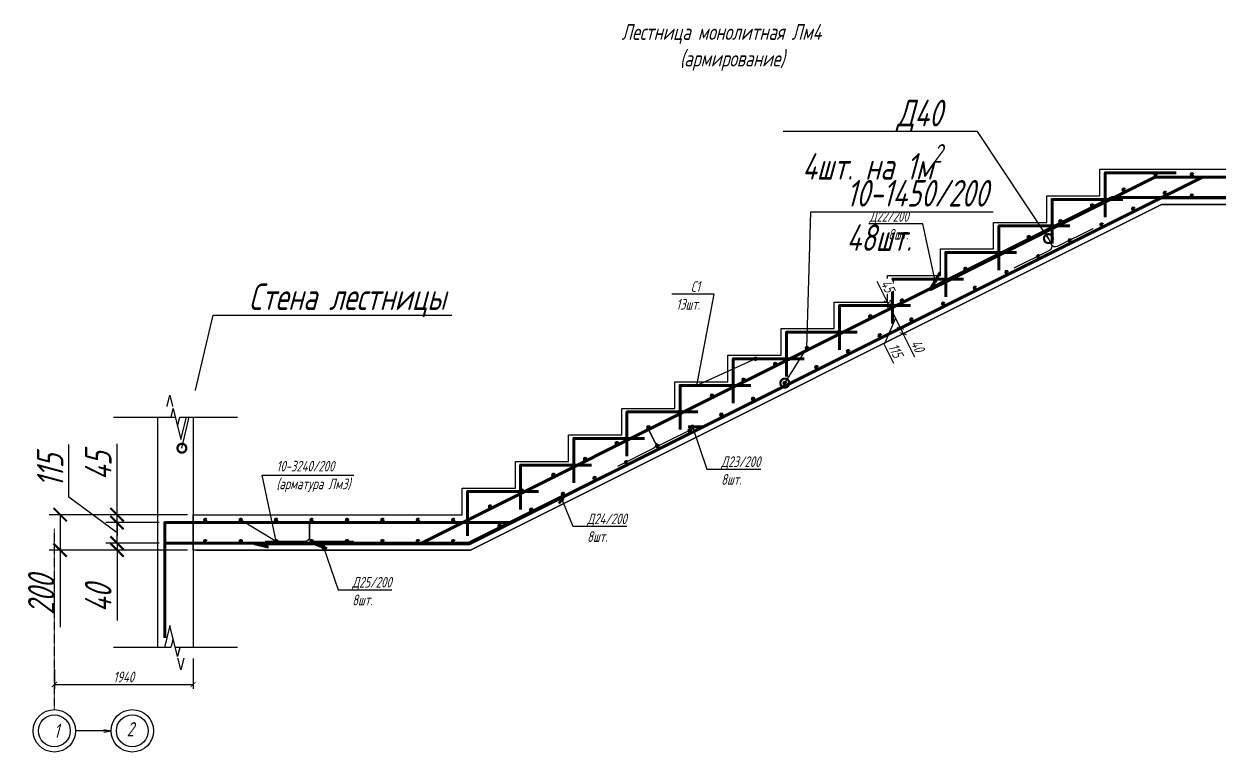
# Model space of a CAD drawing. Header units: millimetres. Extents: x 645 to 249636, y -127504 to 76561.
# Drawn here: x 170127 to 176874, y -35971 to -31860 of the extents above; entities that cross this region are included whole.
import ezdxf
from ezdxf import colors
from ezdxf.entities.mleader import LeaderData, LeaderLine
from ezdxf.math import Vec2, Vec3

# ---------------------------------------------------------------- set-up
doc = ezdxf.new("R2010")
doc.units = ezdxf.units.MM
doc.linetypes.add('Штрихпунктирная', pattern=[11, 6, -2, 1, -2])
doc.layers.get('Defpoints').update_dxf_attribs({"color": 8})
for name, color, linetype, lineweight in [('Обозначение', 94, 'Continuous', 25), ('Обозначения', 82, 'Continuous', 25), ('Обозначения @ 20', 82, 'Continuous', 25), ('Обозначения @ 50', 82, 'Continuous', 25), ('Основная', 7, 'Continuous', 60)]:
    doc.layers.add(name, color=color, linetype=linetype, lineweight=lineweight)
doc.styles.get("Standard").update_dxf_attribs({"font": 'simplex.shx', "width": 0.7, "oblique": 15, "height": 3})
doc.dimstyles.new('Default', dxfattribs={"dimtxt": 3, "dimasz": 1.5, "dimexe": 1.25, "dimexo": 0.625, "dimtad": 1, "dimdec": 0, "dimtxsty": 'Standard', "dimblk": 'ARCHTICK', "dimcen": 2.5, "dimadec": 0, "dimazin": 0, "dimtfac": 1, "dimtdec": 0, "dimtmove": 0, "dimatfit": 3, "dimfxl": 1, "dimarcsym": 0})

# ---------------------------------------------------------------- blocks, each defined once
blk = doc.blocks.new('_ArchTick')
at = {"color": 0, "linetype": 'ByBlock', "const_width": 0.15}
blk.add_lwpolyline([(-0.5, -0.5), (0.5, 0.5)], dxfattribs=at)
blk = doc.blocks.new('*D268')
at = {"layer": 'Defpoints', "color": 0, "transparency": 16777216}
for p in [(170652.6, -34630.8), (170922.1, -34675.8), (171082.1, -34630.8)]:
    blk.add_point(p, dxfattribs=at)
at = {"layer": 'Обозначение', "color": 0, "lineweight": -2, "transparency": 16777216}
for p, q in [((170652.6, -34630.8), (170652.6, -34231.5)), ((171050.9, -34630.8), (170590.1, -34630.8)), ((170890.9, -34675.8), (170590.1, -34675.8)), ((170652.6, -34675.8), (170652.6, -34630.8)), ((170652.6, -34675.8), (170652.6, -34750.8))]:
    blk.add_line(p, q, dxfattribs=at)
at = {"layer": 'Обозначение', "color": 0, "lineweight": -2, "transparency": 16777216, "xscale": 75, "yscale": 75, "zscale": 75}
for p, rotation in [((170652.6, -34630.8), 270), ((170652.6, -34675.8), 90)]:
    blk.add_blockref('_ArchTick', p, dxfattribs=dict(at, rotation=rotation))
at = {"layer": 'Обозначение', "color": 0, "transparency": 16777216, "insert": (170546.4, -34356.1), "char_height": 150, "attachment_point": 5, "rotation": 90}
blk.add_mtext('45', dxfattribs=at)
blk = doc.blocks.new('*D269')
at = {"layer": 'Defpoints', "color": 0, "transparency": 16777216}
for p in [(171082.1, -34630.8), (170331.5, -34830.8), (171082.1, -34830.8)]:
    blk.add_point(p, dxfattribs=at)
at = {"layer": 'Обозначение', "color": 0, "lineweight": -2, "transparency": 16777216}
for p, q in [((171050.9, -34630.8), (170269, -34630.8)), ((170331.5, -34630.8), (170331.5, -34830.8)), ((171050.9, -34830.8), (170269, -34830.8)), ((170331.5, -34830.8), (170331.5, -35265.8))]:
    blk.add_line(p, q, dxfattribs=at)
at = {"layer": 'Обозначение', "color": 0, "lineweight": -2, "transparency": 16777216, "xscale": 75, "yscale": 75, "zscale": 75}
for p, rotation in [((170331.5, -34630.8), 90), ((170331.5, -34830.8), 270)]:
    blk.add_blockref('_ArchTick', p, dxfattribs=dict(at, rotation=rotation))
at = {"layer": 'Обозначение', "color": 0, "transparency": 16777216, "insert": (170225.2, -35085.8), "char_height": 150, "attachment_point": 5, "rotation": 90}
blk.add_mtext('200', dxfattribs=at)
blk = doc.blocks.new('*D270')
at = {"layer": 'Defpoints', "color": 0, "transparency": 16777216}
for p in [(170922.1, -34790.8), (170652.6, -34830.8), (170882.1, -34830.8)]:
    blk.add_point(p, dxfattribs=at)
at = {"layer": 'Обозначение', "color": 0, "lineweight": -2, "transparency": 16777216}
for p, q in [((170652.6, -34790.8), (170652.6, -34715.8)), ((170890.9, -34790.8), (170590.1, -34790.8)), ((170652.6, -34790.8), (170652.6, -34830.8)), ((170850.9, -34830.8), (170590.1, -34830.8)), ((170652.6, -34830.8), (170652.6, -35227.4))]:
    blk.add_line(p, q, dxfattribs=at)
at = {"layer": 'Обозначение', "color": 0, "lineweight": -2, "transparency": 16777216, "xscale": 75, "yscale": 75, "zscale": 75}
for p, rotation in [((170652.6, -34790.8), 270), ((170652.6, -34830.8), 90)]:
    blk.add_blockref('_ArchTick', p, dxfattribs=dict(at, rotation=rotation))
at = {"layer": 'Обозначение', "color": 0, "transparency": 16777216, "insert": (170546.4, -35104.1), "char_height": 150, "attachment_point": 5, "rotation": 90}
blk.add_mtext('40', dxfattribs=at)
blk = doc.blocks.new('*D271')
at = {"layer": 'Defpoints', "color": 0, "transparency": 16777216}
for p in [(170652.6, -34675.8), (170922.1, -34675.8), (170922.1, -34790.8)]:
    blk.add_point(p, dxfattribs=at)
at = {"layer": 'Обозначение', "color": 0, "lineweight": -2, "transparency": 16777216}
for p, q in [((170381.2, -34532.3), (170381.2, -34234.6)), ((170652.6, -34733.3), (170381.2, -34532.3)), ((170890.9, -34675.8), (170590.1, -34675.8)), ((170652.6, -34790.8), (170652.6, -34675.8)), ((170890.9, -34790.8), (170590.1, -34790.8))]:
    blk.add_line(p, q, dxfattribs=at)
at = {"layer": 'Обозначение', "color": 0, "lineweight": -2, "transparency": 16777216, "xscale": 75, "yscale": 75, "zscale": 75}
for p, rotation in [((170652.6, -34675.8), 90), ((170652.6, -34790.8), 270)]:
    blk.add_blockref('_ArchTick', p, dxfattribs=dict(at, rotation=rotation))
at = {"layer": 'Обозначение', "color": 0, "transparency": 16777216, "insert": (170274.9, -34383.4), "char_height": 150, "attachment_point": 5, "rotation": 90}
blk.add_mtext('115', dxfattribs=at)
blk = doc.blocks.new('_DotSmall')
at = {"color": 0, "linetype": 'ByBlock', "const_width": 0.5}
blk.add_lwpolyline([(-0.0625, 0, 1), (0.0625, 0, 1)], format="xyb", close=True, dxfattribs=at)
blk = doc.blocks.new('*U276')
at = {"layer": 'Основная'}
blk.add_circle((80, 10), 5, dxfattribs=at)
blk = doc.blocks.new('*U277')
at = {"layer": 'Обозначение', "color": 0, "linetype": 'ByBlock', "lineweight": -2, "transparency": 16777216, "rotation": 26.56505117680366}
for p in [(176429.1, -32752), (176250.3, -32841.4), (176071.4, -32930.8), (175892.5, -33020.3), (175713.6, -33109.7), (175534.7, -33199.2), (175355.8, -33288.6), (175176.9, -33378.1), (174998.1, -33467.5), (174819.2, -33556.9), (174640.3, -33646.4), (174461.4, -33735.8), (174282.5, -33825.3), (174103.6, -33914.7), (173924.7, -34004.2), (173745.9, -34093.6), (173567, -34183), (173388.1, -34272.5), (173209.2, -34361.9), (173030.3, -34451.4), (172851.4, -34540.8), (172672.5, -34630.3)]:
    blk.add_blockref('*U276', p, dxfattribs=at)
at = {"layer": 'Обозначение', "color": 0, "linetype": 'ByBlock', "lineweight": -2, "transparency": 16777216}
for p in [(176621.8, -32720.8), (171052.1, -34670.8), (171252.1, -34670.8), (171452.1, -34670.8), (171652.1, -34670.8), (171852.1, -34670.8), (172052.1, -34670.8), (172252.1, -34670.8), (172452.1, -34670.8)]:
    blk.add_blockref('*U276', p, dxfattribs=at)
blk = doc.blocks.new('*U278')
at = {"layer": 'Основная'}
blk.add_circle((80, 10), 5, dxfattribs=at)
blk = doc.blocks.new('*U279')
at = {"layer": 'Обозначение', "color": 0, "linetype": 'ByBlock', "lineweight": -2, "transparency": 16777216, "rotation": 26.56505117680366}
for p in [(176501.8, -32859.3), (176322.9, -32948.7), (176144, -33038.2), (175965.1, -33127.6), (175786.3, -33217.1), (175607.4, -33306.5), (175428.5, -33395.9), (175249.6, -33485.4), (175070.7, -33574.8), (174891.8, -33664.3), (174712.9, -33753.7), (174534.1, -33843.2), (174355.2, -33932.6), (174176.3, -34022), (173997.4, -34111.5), (173818.5, -34200.9), (173639.6, -34290.4), (173460.8, -34379.8), (173281.9, -34469.3), (173103, -34558.7), (172924.1, -34648.1), (172745.2, -34737.6)]:
    blk.add_blockref('*U278', p, dxfattribs=at)
at = {"layer": 'Обозначение', "color": 0, "linetype": 'ByBlock', "lineweight": -2, "transparency": 16777216}
for p in [(176640.8, -32840.8), (171071.1, -34790.8), (171271.1, -34790.8), (171471.1, -34790.8), (171671.1, -34790.8), (171871.1, -34790.8), (172071.1, -34790.8), (172271.1, -34790.8), (172471.1, -34790.8)]:
    blk.add_blockref('*U278', p, dxfattribs=at)
blk = doc.blocks.new('*U345')
at = {"color": 0, "linetype": 'ByBlock', "lineweight": -2}
for points in [[(0, 5), (-3, 5), (-3, 1.25), (0, 1.25)], [(0, -5), (-3, -5), (-3, -1.25), (0, -1.25)]]:
    blk.add_wipeout(points, dxfattribs=at)
blk.add_wipeout([(-3, -1.25), (0, -1.25), (-2.5, -0.62), (2.5, 0.62), (0, 1.25), (-3, 1.25)], dxfattribs=at)
at = {"color": 0, "linetype": 'ByBlock', "lineweight": -2, "ltscale": 100}
for points in [[(0, 1.25), (0, 5), (0, 7)], [(0, -1.25), (-2.5, -0.62), (2.5, 0.62), (0, 1.25)], [(0, -7), (0, -5), (0, -1.25)]]:
    blk.add_lwpolyline(points, dxfattribs=at)
blk = doc.blocks.new('*U1192')
at = {"layer": 'Обозначения @ 50', "ltscale": 100, "xscale": 50.00000000000002, "yscale": 50.00000000000002, "zscale": 50.00000000000002, "rotation": 270.0000000000001}
blk.add_blockref('*U345', (170982.2, -34080.8), dxfattribs=at)
at = {"layer": 'Обозначения @ 20', "ltscale": 100, "xscale": 20.00000000000001, "yscale": 20.00000000000001, "zscale": 20.00000000000001, "rotation": 270.0000000000001}
blk.add_blockref('*U345', (170982.2, -34080.8), dxfattribs=at)
blk = doc.blocks.new('*U347')
at = {"color": 0, "linetype": 'ByBlock', "lineweight": -2}
for points in [[(0, 5), (-3, 5), (-3, 1.25), (0, 1.25)], [(0, -5), (-3, -5), (-3, -1.25), (0, -1.25)]]:
    blk.add_wipeout(points, dxfattribs=at)
blk.add_wipeout([(-3, -1.25), (0, -1.25), (-2.5, -0.62), (2.5, 0.62), (0, 1.25), (-3, 1.25)], dxfattribs=at)
at = {"color": 0, "linetype": 'ByBlock', "lineweight": -2, "ltscale": 100}
for points in [[(0, 1.25), (0, 5), (0, 7)], [(0, -1.25), (-2.5, -0.62), (2.5, 0.62), (0, 1.25)], [(0, -7), (0, -5), (0, -1.25)]]:
    blk.add_lwpolyline(points, dxfattribs=at)
blk = doc.blocks.new('*U1193')
at = {"layer": 'Обозначения @ 50', "ltscale": 100, "xscale": 50.00000000000002, "yscale": 50.00000000000002, "zscale": 50.00000000000002, "rotation": 90.00000000000007}
blk.add_blockref('*U347', (170982.1, -35380.8), dxfattribs=at)
at = {"layer": 'Обозначения @ 20', "ltscale": 100, "xscale": 20.00000000000001, "yscale": 20.00000000000001, "zscale": 20.00000000000001, "rotation": 90.00000000000007}
blk.add_blockref('*U347', (170982.1, -35380.8), dxfattribs=at)
blk = doc.blocks.new('_Open')
at = {"color": 0, "linetype": 'ByBlock', "lineweight": -2}
for p, q in [((-1, 0.17), (0, 0)), ((-1, -0.17), (0, 0)), ((0, 0), (-1, 0))]:
    blk.add_line(p, q, dxfattribs=at)
blk = doc.blocks.new('*D1075')
at = {"layer": 'Defpoints', "color": 0, "transparency": 16777216}
for p in [(171082.1, -35430.8), (170298.8, -35492.5), (171082.1, -35589.4)]:
    blk.add_point(p, dxfattribs=at)
at = {"layer": 'Обозначение', "color": 0, "lineweight": -2, "transparency": 16777216}
for p, q in [((171082.1, -35443.3), (171082.1, -35614.4)), ((170298.8, -35505), (170298.8, -35614.4)), ((170298.8, -35589.4), (171082.1, -35589.4))]:
    blk.add_line(p, q, dxfattribs=at)
at = {"layer": 'Обозначение', "color": 0, "lineweight": -2, "transparency": 16777216, "xscale": 30, "yscale": 30, "zscale": 30, "rotation": 180}
blk.add_blockref('_ArchTick', (170298.8, -35589.4), dxfattribs=at)
at = {"layer": 'Обозначение', "color": 0, "lineweight": -2, "transparency": 16777216, "xscale": 30, "yscale": 30, "zscale": 30}
blk.add_blockref('_ArchTick', (171082.1, -35589.4), dxfattribs=at)
at = {"layer": 'Обозначение', "color": 0, "transparency": 16777216, "insert": (170690.4, -35546.9), "char_height": 60, "attachment_point": 5}
blk.add_mtext('1940', dxfattribs=at)
blk = doc.blocks.new('*D1106')
at = {"layer": 'Defpoints', "color": 0, "transparency": 16777216}
for p in [(175001.4, -33430.8), (175019.2, -33466.4), (175019.2, -33466.4)]:
    blk.add_point(p, dxfattribs=at)
at = {"layer": 'Обозначение', "color": 0, "lineweight": -2, "transparency": 16777216}
for p, q in [((175001.4, -33430.8), (174943.4, -33314.8)), ((175019.2, -33466.4), (175001.4, -33430.8)), ((175012.5, -33425.2), (175023.7, -33419.6)), ((175030.4, -33460.8), (175041.5, -33455.2))]:
    blk.add_line(p, q, dxfattribs=at)
at = {"layer": 'Обозначение', "color": 0, "lineweight": -2, "transparency": 16777216, "xscale": 30, "yscale": 30, "zscale": 30}
for p, rotation in [((175001.4, -33430.8), 116.5650511767973), ((175019.2, -33466.4), 296.5650511767973)]:
    blk.add_blockref('_ArchTick', p, dxfattribs=dict(at, rotation=rotation))
at = {"layer": 'Обозначение', "color": 0, "transparency": 16777216, "insert": (175003.7, -33340.3), "char_height": 60, "attachment_point": 5, "rotation": 296.56505, "bg_fill": 3, "box_fill_scale": 1.1, "bg_fill_color": 256, "bg_fill_true_color": 13158600, "bg_fill_transparency": 0}
blk.add_mtext('45', dxfattribs=at)
blk = doc.blocks.new('*D1107')
at = {"layer": 'Defpoints', "color": 0, "transparency": 16777216}
for p in [(175019.2, -33466.4), (175075.1, -33578.2), (175075.1, -33578.2)]:
    blk.add_point(p, dxfattribs=at)
at = {"layer": 'Обозначение', "color": 0, "lineweight": -2, "transparency": 16777216}
for p, q in [((175030.4, -33460.8), (175041.5, -33455.2)), ((175047.1, -33522.3), (174983.5, -33669.7)), ((175019.2, -33466.4), (175075.1, -33578.2)), ((175063.9, -33583.8), (175052.7, -33589.4)), ((174983.5, -33669.7), (175036.7, -33776.2))]:
    blk.add_line(p, q, dxfattribs=at)
at = {"layer": 'Обозначение', "color": 0, "lineweight": -2, "transparency": 16777216, "xscale": 30, "yscale": 30, "zscale": 30}
for p, rotation in [((175019.2, -33466.4), 116.5650511767973), ((175075.1, -33578.2), 296.5650511767973)]:
    blk.add_blockref('_ArchTick', p, dxfattribs=dict(at, rotation=rotation))
at = {"layer": 'Обозначение', "color": 0, "transparency": 16777216, "insert": (175048.1, -33703.9), "char_height": 60, "attachment_point": 5, "rotation": 296.56505}
blk.add_mtext('115', dxfattribs=at)
blk = doc.blocks.new('*D1108')
at = {"layer": 'Defpoints', "color": 0, "transparency": 16777216}
for p in [(175075.1, -33578.2), (175090.8, -33609.7), (175090.8, -33609.7)]:
    blk.add_point(p, dxfattribs=at)
at = {"layer": 'Обозначение', "color": 0, "lineweight": -2, "transparency": 16777216}
for p, q in [((175063.9, -33583.8), (175052.7, -33589.4)), ((175075.1, -33578.2), (175090.8, -33609.7)), ((175102, -33604.1), (175113.2, -33598.5)), ((175156.6, -33741.3), (175090.8, -33609.7))]:
    blk.add_line(p, q, dxfattribs=at)
at = {"layer": 'Обозначение', "color": 0, "lineweight": -2, "transparency": 16777216, "xscale": 30, "yscale": 30, "zscale": 30}
for p, rotation in [((175075.1, -33578.2), 116.5650511767973), ((175090.8, -33609.7), 296.5650511767973)]:
    blk.add_blockref('_ArchTick', p, dxfattribs=dict(at, rotation=rotation))
at = {"layer": 'Обозначение', "color": 0, "transparency": 16777216, "insert": (175172.6, -33678.1), "char_height": 60, "attachment_point": 5, "rotation": 296.56505}
blk.add_mtext('40', dxfattribs=at)

msp = doc.modelspace()

# ---------------------------------------------------------------- linework, layer by layer
at = {"layer": 'Defpoints'}
for p, q in [((172370.482, -34790.783), (176510.482, -32720.783)), ((176510.482, -32720.783), (178601.109, -32720.783)), ((172639.991, -34795.783), (176779.991, -32725.783)), ((176539.991, -32845.783), (178601.109, -32845.783)), ((171101.113, -34670.783), (172610.482, -34670.783)), ((171101.113, -34795.783), (172639.991, -34795.783))]:
    msp.add_line(p, q, dxfattribs=at)
for points in [[(171101.113, -34675.783), (172611.663, -34675.783), (176511.663, -32725.783), (178601.109, -32725.783)], [(171101.113, -34790.783), (172638.81, -34790.783), (176538.81, -32840.783), (178601.109, -32840.783)], [(171101.113, -34830.783), (172648.253, -34830.783), (176548.253, -32880.783), (178601.109, -32880.783)]]:
    msp.add_lwpolyline(points, dxfattribs=at)
at = {"layer": 'Обозначение', "linetype": 'Штрихпунктирная', "ltscale": 0.5}
msp.add_line((170298.772, -35731.017), (170298.772, -34711.26), dxfattribs=at)
at = {"layer": 'Обозначение'}
msp.add_lwpolyline([(170882.113, -34080.783), (171082.113, -34080.783), (171082.113, -35380.783), (170882.113, -35380.783)], close=True, dxfattribs=at)
for centre, radius in [((170298.772, -35851.017), 120), ((170738.772, -35851.017), 120), ((170298.772, -35851.017), 90), ((170738.772, -35851.017), 90)]:
    msp.add_circle(centre, radius, dxfattribs=at)
at = {"layer": 'Основная'}
for points in [[(176631.039, -32700.783), (176231.039, -32700.783), (176231.039, -32950.783)], [(176331.039, -32850.783), (175931.039, -32850.783), (175931.039, -33100.783)], [(176031.039, -33000.783), (175631.039, -33000.783), (175631.039, -33250.783)], [(175731.039, -33150.783), (175331.039, -33150.783), (175331.039, -33400.783)], [(175431.039, -33300.783), (175031.039, -33300.783), (175031.039, -33550.783)], [(175131.039, -33450.783), (174731.039, -33450.783), (174731.039, -33700.783)], [(174831.039, -33600.783), (174431.039, -33600.783), (174431.039, -33850.783)], [(174531.039, -33750.783), (174131.039, -33750.783), (174131.039, -34000.783)], [(174231.039, -33900.783), (173831.039, -33900.783), (173831.039, -34150.783)], [(173931.039, -34050.783), (173531.039, -34050.783), (173531.039, -34300.783)], [(173631.039, -34200.783), (173231.039, -34200.783), (173231.039, -34450.783)], [(173331.039, -34350.783), (172931.039, -34350.783), (172931.039, -34600.783)], [(173031.039, -34500.783), (172631.039, -34500.783), (172631.039, -34750.783)]]:
    msp.add_lwpolyline(points, dxfattribs=at)
at = {"layer": 'Основная', "color": 30, "true_color": 0xf26722}
msp.add_lwpolyline([(177989.991, -32725.783), (176779.991, -32725.783), (172639.991, -34795.783), (171429.991, -34795.783), (171507.186, -34814.916)], dxfattribs=at)
at = {"layer": 'Основная', "color": 4}
for points in [[(178742.109, -32725.783), (178742.109, -32840.783), (176270.482, -32840.783), (172370.482, -34790.783), (171762.299, -34790.783)], [(170922.113, -34675.783), (170922.113, -34790.783), (172638.81, -34790.783), (173184.411, -34517.983)], [(173184.411, -34517.983), (173146.61, -34567.24)], [(171762.299, -34790.783), (171837.264, -34823.148)]]:
    msp.add_lwpolyline(points, dxfattribs=at)
at = {"layer": 'Основная', "color": 2}
for points in [[(175241.576, -33360.826), (176511.663, -32725.783), (178742.109, -32725.783), (178742.109, -33370.783)], [(175299.61, -33261.652), (175241.576, -33360.826)], [(173876.751, -34134.655), (173962.248, -34134.655)]]:
    msp.add_lwpolyline(points, dxfattribs=at)
at = {"layer": 'Основная', "lineweight": 30}
for points in [[(176161.893, -33016.528), (175960.647, -33117.151, -0.41421356), (175927.106, -33105.971), (175893.565, -33038.889), (175927.106, -33105.971, -0.41421356), (175915.926, -33139.512), (175714.68, -33240.135)], [(173925.825, -34134.562), (173724.579, -34235.185, -0.41421356), (173691.038, -34224.005), (173657.497, -34156.923), (173691.038, -34224.005, -0.41421356), (173679.858, -34257.546), (173478.612, -34358.169)], [(171988.32, -34781.58), (171763.32, -34781.58, -0.41421356), (171738.32, -34756.58), (171738.32, -34681.58), (171738.32, -34756.58, -0.41421356), (171713.32, -34781.58), (171488.32, -34781.58)]]:
    msp.add_lwpolyline(points, format="xyb", dxfattribs=at)

# ---------------------------------------------------------------- block references
at = {"layer": 'Обозначение'}
for name, p in [('*U277', (19, 0)), ('*U279', (0, 0))]:
    msp.add_blockref(name, p, dxfattribs=at)

# ---------------------------------------------------------------- texts
at = {"layer": 'Обозначение', "attachment_point": 1}
for s, width, insert, char_height in [('\\pi325.03682;Лестница монолитная Лм4\\P\\pi654.55606;(армирование)', 2015.18907, (173175.343, -31860.78), 90), ('1', 270.73167, (170296.219, -35810.572), 80), ('2', 270.73167, (170707.253, -35801.852), 80)]:
    msp.add_mtext_dynamic_manual_height_columns(s, width=width, gutter_width=300, heights=[0], dxfattribs=dict(at, insert=insert, char_height=char_height))

# ---------------------------------------------------------------- dimensions: what is measured, and where the dimension line sits
at = {"layer": 'Обозначение'}
dim = msp.add_linear_dim(base=(175090.808, -33609.669), p1=(175075.09, -33578.233), p2=(175090.808, -33609.669), angle=116.5650512, text='40', dimstyle='Default', dxfattribs=at)
dim.commit()
dim.dimension.update_dxf_attribs({"geometry": '*D1108', "text_midpoint": (175188.787, -33670.033), "dimtype": 160})
dim = msp.add_linear_dim(base=(170652.614, -34675.783), p1=(170922.113, -34790.783), p2=(170922.113, -34675.783), angle=90, dimstyle='Default', override={"dimtmove": 1}, dxfattribs=at)
dim.commit()
dim.dimension.update_dxf_attribs({"geometry": '*D271', "text_midpoint": (170381.173, -34501.028), "dimtype": 160})
for base, p1, p2, picture, middle in [((170652.614, -34630.783), (170922.113, -34675.783), (171082.113, -34630.783), '*D268', (170546.364, -34356.136)), ((170331.472, -34830.783), (171082.113, -34630.783), (171082.113, -34830.783), '*D269', (170225.222, -35085.801)), ((170652.614, -34830.783), (170922.113, -34790.783), (170882.113, -34830.783), '*D270', (170546.364, -35104.103))]:
    dim = msp.add_linear_dim(base=base, p1=p1, p2=p2, angle=90, dimstyle='Default', dxfattribs=at)
    dim.commit()
    dim.dimension.update_dxf_attribs({"geometry": picture, "text_midpoint": middle})

# ---------------------------------------------------------------- leaders
at = {"layer": 'Defpoints'}
ml = msp.add_multileader_mtext('Standard', dxfattribs=at)
ml.set_content('10-3240/200^J(арматура Лм3)', color=256)
ml.set_leader_properties()
ml.set_arrow_properties(name='DOTSMALL')
ml.build(insert=Vec2(0, 0))
ml.multileader.update_dxf_attribs({"text_left_attachment_type": 6, "text_right_attachment_type": 6, "dogleg_length": 2, "arrow_head_size": 40, "scale": 20})
ctx = ml.context
ctx.base_point, ctx.scale, ctx.char_height, ctx.arrow_head_size, ctx.landing_gap_size, ctx.plane_origin = Vec3(171512.288, -34407.07), 20, 60, 40, 40, Vec3(171351.113, -34660.783)
ctx.left_attachment, ctx.right_attachment = 6, 6
notes = []
notes.append((ctx, [(0, (1, 1, 0), (171472.288, -34407.07), (1, 0), 40, [(1, [(171351.113, -34660.783), (171551.113, -34780.783)], 0, [])])]))
ctx.mtext.insert, ctx.mtext.flow_direction = Vec3(171552.288, -34327.07), 5
at = {"layer": 'Обозначение'}
ml = msp.add_multileader_mtext('Standard', dxfattribs=at)
ml.set_content('\\A1;Д40^J4шт. на 1м{\\H0.7x;\\S2^ ;}', color=256)
ml.set_leader_properties()
ml.set_arrow_properties(name='DOTSMALL')
ml.build(insert=Vec2(0, 0))
ml.multileader.update_dxf_attribs({"text_left_attachment_type": 6, "text_right_attachment_type": 6, "dogleg_length": 2, "arrow_head_size": 100, "scale": 50})
ctx = ml.context
ctx.base_point, ctx.scale, ctx.char_height, ctx.arrow_head_size, ctx.landing_gap_size, ctx.plane_origin = Vec3(174148.346, -32468.76), 50, 150, 100, 100, Vec3(176424.652, -32829.366)
ctx.left_attachment, ctx.right_attachment, ctx.text_align_type = 6, 6, 2
notes.append((ctx, [(0, (1, 1, 0), (175510.019, -32468.76), (-1, 0), 100, [(0, [(175910.336, -33072.43)], 0, [])])]))
ctx.mtext.insert, ctx.mtext.alignment, ctx.mtext.flow_direction = Vec3(175310.019, -32288.76), 3, 5
ml = msp.add_multileader_mtext('Standard', dxfattribs=at)
ml.set_content('10-1450/200^J48шт.', color=256)
ml.set_leader_properties()
ml.set_arrow_properties(name='DOTSMALL')
ml.build(insert=Vec2(0, 0))
ml.multileader.update_dxf_attribs({"text_left_attachment_type": 6, "text_right_attachment_type": 6, "dogleg_length": 2, "arrow_head_size": 100, "scale": 50})
ctx = ml.context
ctx.base_point, ctx.scale, ctx.char_height, ctx.arrow_head_size, ctx.landing_gap_size, ctx.plane_origin = Vec3(174669.882, -32921.504), 50, 150, 100, 100, Vec3(174422.261, -33887.877)
ctx.left_attachment, ctx.right_attachment = 6, 6
notes.append((ctx, [(0, (1, 1, 0), (174569.882, -32921.504), (1, 0), 100, [(1, [(174422.261, -33887.877), (174547.481, -33691.103)], 0, [])])]))
ctx.mtext.insert, ctx.mtext.flow_direction = Vec3(174769.882, -32741.504), 5
ml = msp.add_multileader_mtext('Standard', dxfattribs=at)
ml.set_content('Д22/200^J8шт.', color=256)
ml.set_leader_properties()
ml.set_arrow_properties(name='DOTSMALL')
ml.build(insert=Vec2(0, 0))
ml.multileader.update_dxf_attribs({"text_left_attachment_type": 6, "text_right_attachment_type": 6, "dogleg_length": 2, "arrow_head_size": 40, "scale": 20})
ctx = ml.context
ctx.base_point, ctx.scale, ctx.char_height, ctx.arrow_head_size, ctx.landing_gap_size, ctx.plane_origin = Vec3(174790.943, -32989.549), 20, 60, 40, 40, Vec3(175926.745, -33317.412)
ctx.left_attachment, ctx.right_attachment, ctx.text_align_type = 6, 6, 2
notes.append((ctx, [(1, (1, 1, 0), (175201.02, -32989.549), (-1, 0), 40, [(0, [(175270.593, -33311.239)], 0, [])])]))
ctx.mtext.insert, ctx.mtext.alignment, ctx.mtext.flow_direction = Vec3(175121.02, -32917.549), 3, 5
ml = msp.add_multileader_mtext('Standard', dxfattribs=at)
ml.set_content('Стена лестницы', color=256)
ml.set_leader_properties()
ml.set_arrow_properties(name='DOTSMALL')
ml.build(insert=Vec2(0, 0))
ml.multileader.update_dxf_attribs({"text_left_attachment_type": 6, "text_right_attachment_type": 6, "dogleg_length": 2, "arrow_head_size": 100, "scale": 50})
ctx = ml.context
ctx.base_point, ctx.scale, ctx.char_height, ctx.arrow_head_size, ctx.landing_gap_size, ctx.plane_origin = Vec3(171296.127, -33505.329), 50, 150, 100, 100, Vec3(170972.686, -34159.798)
ctx.left_attachment, ctx.right_attachment = 6, 6
notes.append((ctx, [(0, (1, 1, 0), (171196.127, -33505.329), (1, 0), 100, [(0, [(171018.688, -34255.545)], 0, [])])]))
ctx.mtext.insert, ctx.mtext.flow_direction = Vec3(171396.127, -33325.329), 5
ml = msp.add_multileader_mtext('Standard', dxfattribs=at)
ml.set_content('С1^J13шт.', color=256)
ml.set_leader_properties()
ml.set_arrow_properties(name='DOTSMALL')
ml.build(insert=Vec2(0, 0))
ml.multileader.update_dxf_attribs({"text_left_attachment_type": 6, "text_right_attachment_type": 6, "dogleg_length": 2, "arrow_head_size": 40, "scale": 20})
ctx = ml.context
ctx.base_point, ctx.scale, ctx.char_height, ctx.arrow_head_size, ctx.landing_gap_size, ctx.plane_origin = Vec3(173724.442, -33385.199), 20, 60, 40, 40, Vec3(174256.93, -33750.783)
ctx.left_attachment, ctx.right_attachment, ctx.text_align_type = 6, 6, 2
notes.append((ctx, [(0, (1, 1, 0), (174023.208, -33385.199), (-1, 0), 40, [(1, [(174256.93, -33750.783), (173925.267, -33900.783)], 0, [])])]))
ctx.mtext.insert, ctx.mtext.alignment, ctx.mtext.flow_direction = Vec3(173943.208, -33313.199), 3, 5
ml = msp.add_multileader_mtext('Standard', dxfattribs=at)
ml.set_content('Д23/200^J8шт.', color=256)
ml.set_leader_properties()
ml.set_arrow_properties(name='DOTSMALL')
ml.build(insert=Vec2(0, 0))
ml.multileader.update_dxf_attribs({"text_left_attachment_type": 6, "text_right_attachment_type": 6, "dogleg_length": 2, "arrow_head_size": 40, "scale": 20})
ctx = ml.context
ctx.base_point, ctx.scale, ctx.char_height, ctx.arrow_head_size, ctx.landing_gap_size, ctx.plane_origin = Vec3(174023.061, -34373.69), 20, 60, 40, 40, Vec3(173908.572, -34127.491)
ctx.left_attachment, ctx.right_attachment = 6, 6
notes.append((ctx, [(0, (1, 1, 0), (173983.061, -34373.69), (1, 0), 40, [(0, [(173901.501, -34134.562)], 0, [])])]))
ctx.mtext.insert, ctx.mtext.flow_direction = Vec3(174063.061, -34301.69), 5
ml = msp.add_multileader_mtext('Standard', dxfattribs=at)
ml.set_content('Д24/200^J8шт.', color=256)
ml.set_leader_properties()
ml.set_arrow_properties(name='DOTSMALL')
ml.build(insert=Vec2(0, 0))
ml.multileader.update_dxf_attribs({"text_left_attachment_type": 6, "text_right_attachment_type": 6, "dogleg_length": 2, "arrow_head_size": 40, "scale": 20})
ctx = ml.context
ctx.base_point, ctx.scale, ctx.char_height, ctx.arrow_head_size, ctx.landing_gap_size, ctx.plane_origin = Vec3(173266.509, -34696.324), 20, 60, 40, 40, Vec3(173807, -34502.417)
ctx.left_attachment, ctx.right_attachment = 6, 6
notes.append((ctx, [(0, (1, 1, 0), (173226.509, -34696.324), (1, 0), 40, [(0, [(173163.039, -34545.832)], 0, [])])]))
ctx.mtext.insert, ctx.mtext.flow_direction = Vec3(173306.509, -34624.324), 5
ml = msp.add_multileader_mtext('Standard', dxfattribs=at)
ml.set_content('Д25/200^J8шт.', color=256)
ml.set_leader_properties()
ml.set_arrow_properties(name='DOTSMALL')
ml.build(insert=Vec2(0, 0))
ml.multileader.update_dxf_attribs({"text_left_attachment_type": 6, "text_right_attachment_type": 6, "dogleg_length": 2, "arrow_head_size": 40, "scale": 20})
ctx = ml.context
ctx.base_point, ctx.scale, ctx.char_height, ctx.arrow_head_size, ctx.landing_gap_size, ctx.plane_origin = Vec3(171940.091, -35054.189), 20, 60, 40, 40, Vec3(171825.602, -34807.99)
ctx.left_attachment, ctx.right_attachment = 6, 6
notes.append((ctx, [(0, (1, 1, 0), (171900.091, -35054.189), (1, 0), 40, [(0, [(171818.531, -34815.061)], 0, [])])]))
ctx.mtext.insert, ctx.mtext.flow_direction = Vec3(171980.091, -34982.189), 5
ml = msp.add_multileader_mtext('Standard', dxfattribs=at)
ml.set_content('', color=256)
ml.set_leader_properties()
ml.set_arrow_properties(name='OPEN')
ml.build(insert=Vec2(0, 0))
ml.multileader.update_dxf_attribs({"text_left_attachment_type": 6, "text_right_attachment_type": 6, "dogleg_length": 2, "arrow_head_size": 40, "scale": 100})
ctx = ml.context
ctx.base_point, ctx.scale, ctx.char_height, ctx.arrow_head_size, ctx.landing_gap_size, ctx.plane_origin = Vec3(170377.529, -35851.017), 100, 60, 40, 40, Vec3(170618.772, -35851.017)
ctx.left_attachment, ctx.right_attachment, ctx.text_align_type = 6, 6, 2
notes.append((ctx, [(0, (1, 1, 0), (170486.099, -35851.017), (-1, 0), 28.57, [(0, [(170618.772, -35851.017)], 0, [])])]))
ctx.mtext.insert, ctx.mtext.alignment, ctx.mtext.flow_direction = Vec3(170417.529, -35791.017), 3, 5
for ctx, leaders in notes:
    for number, flags, end, landing, length, lines in leaders:
        leader = LeaderData()
        leader.index, (leader.has_last_leader_line, leader.has_dogleg_vector, leader.attachment_direction) = number, flags
        leader.last_leader_point, leader.dogleg_vector, leader.dogleg_length = Vec3(end), Vec3(landing), length
        for number, points, colour, breaks in lines:
            line = LeaderLine()
            line.index, line.vertices, line.color, line.breaks = number, Vec3.list(points), colors.encode_raw_color(colour), breaks
            leader.lines.append(line)
        ctx.leaders.append(leader)

# ---------------------------------------------------------------- next in the draw order: block references
at = {"layer": 'Обозначения'}
for name in ['*U1192', '*U1193']:
    msp.add_blockref(name, (0, 0), dxfattribs=at)

# ---------------------------------------------------------------- next in the draw order: linework, layer by layer
at = {"layer": 'Обозначение', "color": 6}
msp.add_lwpolyline([(178582.109, -32880.783), (176548.579, -32880.783), (172648.579, -34830.783), (171082.113, -34830.783), (171082.113, -34630.783), (172601.365, -34630.783), (172601.365, -34480.783), (172901.365, -34480.783), (172901.365, -34330.783), (173201.365, -34330.783), (173201.365, -34180.783), (173501.365, -34180.783), (173501.365, -34030.783), (173801.365, -34030.783), (173801.365, -33880.783), (174101.365, -33880.783), (174101.365, -33730.783), (174401.365, -33730.783), (174401.365, -33580.783), (174701.365, -33580.783), (174701.365, -33430.783), (175001.365, -33430.783), (175001.365, -33280.783), (175301.365, -33280.783), (175301.365, -33130.783), (175601.365, -33130.783), (175601.365, -32980.783), (175901.365, -32980.783), (175901.365, -32830.783), (175901.365, -32830.783), (176201.365, -32830.783), (176201.365, -32680.783), (178582.109, -32680.783)], dxfattribs=at)
at = {"layer": 'Основная', "color": 2}
msp.add_lwpolyline([(173962.248, -34134.655), (172879.991, -34675.783), (170922.113, -34675.783), (170922.113, -35325.783)], dxfattribs=at)

# ---------------------------------------------------------------- next in the draw order: dimensions: what is measured, and where the dimension line sits
at = {"layer": 'Обозначение'}
dim = msp.add_linear_dim(base=(171082.113, -35589.449), p1=(170298.772, -35492.528), p2=(171082.113, -35430.783), text='1940', dimstyle='Default', dxfattribs=at)
dim.commit()
dim.dimension.update_dxf_attribs({"geometry": '*D1075', "text_midpoint": (170690.442, -35546.949)})

# ---------------------------------------------------------------- next in the draw order: dimensions: what is measured, and where the dimension line sits
dim = msp.add_aligned_dim(p1=(175001.365, -33430.783), p2=(175019.189, -33466.43), distance=0, text='45', dimstyle='Default', override={"dimjust": 1, "dimtfill": 1}, dxfattribs=at)
dim.commit()
dim.dimension.update_dxf_attribs({"geometry": '*D1106', "text_midpoint": (175003.664, -33340.349)})

# ---------------------------------------------------------------- next in the draw order: dimensions: what is measured, and where the dimension line sits
dim = msp.add_linear_dim(base=(175075.09, -33578.233), p1=(175019.189, -33466.43), p2=(175075.09, -33578.233), angle=116.5650512, text='115', dimstyle='Default', dxfattribs=at)
dim.commit()
dim.dimension.update_dxf_attribs({"geometry": '*D1107', "text_midpoint": (174989.058, -33680.859), "dimtype": 160})

doc.saveas('drawing.dxf')
